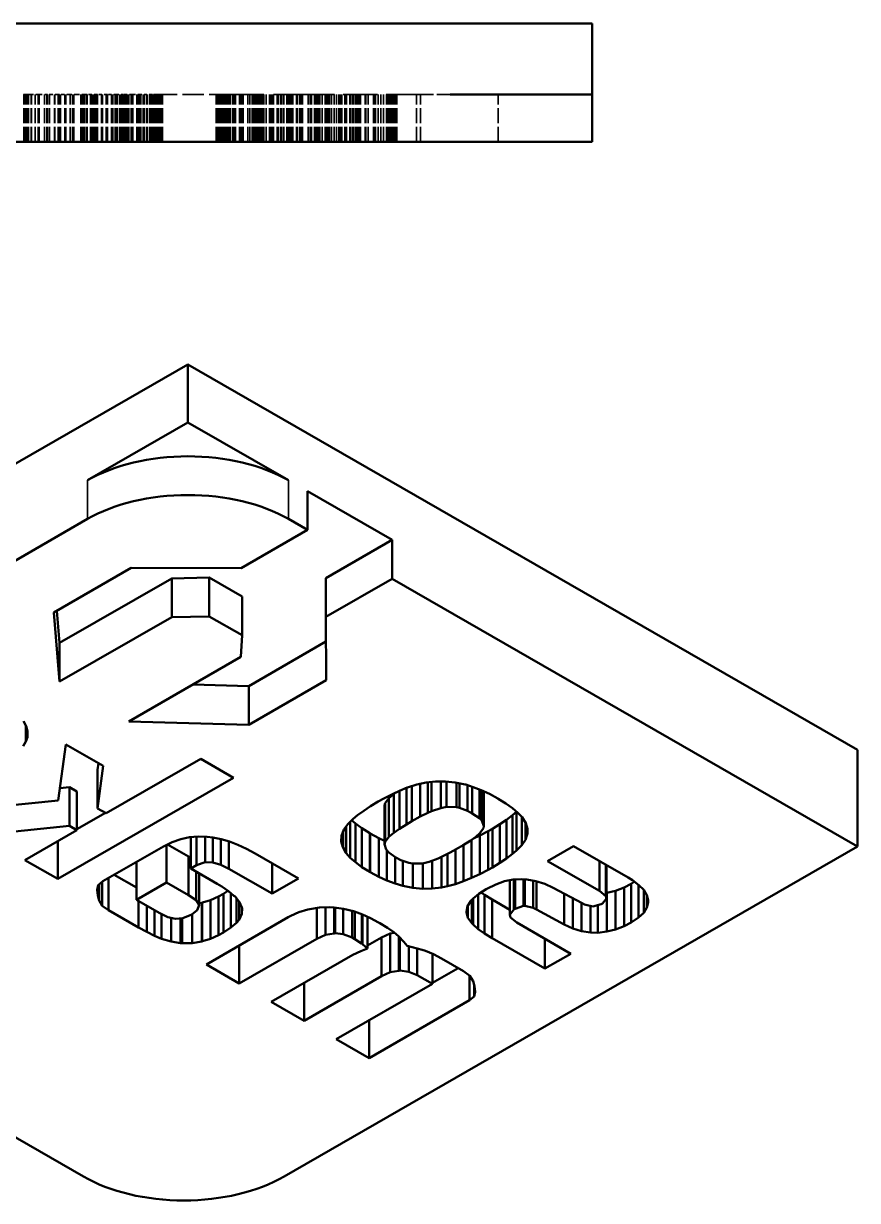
# Model space of a CAD drawing. Header units: millimetres. Extents: x 171 to 615, y 148 to 315.
# Drawn here: x 486.07 to 521.3, y 210.86 to 260.61 of the extents above; entities that cross this region are included whole.
import ezdxf

# ---------------------------------------------------------------- set-up
doc = ezdxf.new("R2010")
doc.units = ezdxf.units.MM
doc.linetypes.add('DASHED', pattern=[0.2067, 0.1654, -0.0413])
for name, color, linetype, lineweight in [('Hidden (ANSI)', 7, 'DASHED', 35), ('Visible (ANSI)', 7, 'Continuous', 50), ('Visible Narrow (ANSI)', 7, 'Continuous', 35)]:
    doc.layers.add(name, color=color, linetype=linetype, lineweight=lineweight)

msp = doc.modelspace()

# ---------------------------------------------------------------- linework, layer by layer
at = {"layer": 'Hidden (ANSI)', "ltscale": 0.85897}
msp.add_line((486.07915, 257.60532), (486.0704, 257.60532), dxfattribs=at)
at = {"layer": 'Hidden (ANSI)', "ltscale": 0.768212}
msp.add_line((486.10105, 257.60532), (486.07915, 257.60532), dxfattribs=at)
at = {"layer": 'Hidden (ANSI)', "ltscale": 3.809293}
for p, q in [((486.07915, 255.60532), (486.07915, 257.60532)), ((486.10105, 255.60532), (486.10105, 257.60532)), ((486.1098, 255.60532), (486.1098, 257.60532)), ((486.14483, 255.60532), (486.14483, 257.60532)), ((486.21488, 255.60532), (486.21488, 257.60532)), ((486.22363, 255.60532), (486.22363, 257.60532)), ((486.28055, 255.60532), (486.28055, 257.60532)), ((486.39438, 255.60532), (486.39438, 257.60532)), ((486.40751, 255.60532), (486.40751, 257.60532)), ((486.56512, 255.60532), (486.56512, 257.60532)), ((486.68333, 255.60532), (486.68333, 257.60532)), ((486.69646, 255.60532), (486.69646, 257.60532)), ((486.72273, 255.60532), (486.72273, 257.60532)), ((486.72711, 255.60532), (486.72711, 257.60532)), ((486.95039, 255.60532), (486.95039, 257.60532)), ((487.05547, 255.60532), (487.05547, 257.60532)), ((487.08173, 255.60532), (487.08173, 257.60532)), ((487.16492, 255.60532), (487.16492, 257.60532)), ((487.37507, 255.60532), (487.37507, 257.60532)), ((487.38382, 255.60532), (487.38382, 257.60532)), ((487.39258, 255.60532), (487.39258, 257.60532)), ((487.53706, 255.60532), (487.53706, 257.60532)), ((487.55457, 255.60532), (487.55457, 257.60532)), ((487.57208, 255.60532), (487.57208, 257.60532)), ((487.58084, 255.60532), (487.58084, 257.60532)), ((487.58959, 255.60532), (487.58959, 257.60532)), ((487.62462, 255.60532), (487.62462, 257.60532)), ((487.81725, 255.60532), (487.81725, 257.60532)), ((487.86103, 255.60532), (487.86103, 257.60532)), ((488.04053, 255.60532), (488.04053, 257.60532)), ((488.13685, 255.60532), (488.13685, 257.60532)), ((488.19377, 255.60532), (488.19377, 257.60532)), ((488.49585, 255.60532), (488.49585, 257.60532)), ((488.53964, 255.60532), (488.53964, 257.60532)), ((488.60531, 255.60532), (488.60531, 257.60532)), ((488.66222, 255.60532), (488.66222, 257.60532)), ((488.74541, 255.60532), (488.74541, 257.60532)), ((488.75854, 255.60532), (488.75854, 257.60532)), ((488.89426, 255.60532), (488.89426, 257.60532)), ((488.91177, 255.60532), (488.91177, 257.60532)), ((488.98182, 255.60532), (488.98182, 257.60532)), ((489.01685, 255.60532), (489.01685, 257.60532)), ((489.02122, 255.60532), (489.02122, 257.60532)), ((489.09127, 255.60532), (489.09127, 257.60532)), ((489.14381, 255.60532), (489.14381, 257.60532)), ((489.14819, 255.60532), (489.14819, 257.60532)), ((489.18759, 255.60532), (489.18759, 257.60532)), ((489.36271, 255.60532), (489.36271, 257.60532)), ((489.36709, 255.60532), (489.36709, 257.60532)), ((489.40212, 255.60532), (489.40212, 257.60532)), ((489.41087, 255.60532), (489.41087, 257.60532)), ((489.56411, 255.60532), (489.56411, 257.60532)), ((489.58162, 255.60532), (489.58162, 257.60532)), ((489.59037, 255.60532), (489.59037, 257.60532)), ((489.60351, 255.60532), (489.60351, 257.60532)), ((489.61664, 255.60532), (489.61664, 257.60532)), ((489.79177, 255.60532), (489.79177, 257.60532)), ((489.82679, 255.60532), (489.82679, 257.60532)), ((489.83555, 255.60532), (489.83555, 257.60532)), ((489.83993, 255.60532), (489.83993, 257.60532)), ((489.945, 255.60532), (489.945, 257.60532)), ((489.96689, 255.60532), (489.96689, 257.60532)), ((489.98002, 255.60532), (489.98002, 257.60532)), ((489.99316, 255.60532), (489.99316, 257.60532)), ((489.99754, 255.60532), (489.99754, 257.60532)), ((490.00629, 255.60532), (490.00629, 257.60532)), ((490.01943, 255.60532), (490.01943, 257.60532)), ((490.12012, 255.60532), (490.12012, 257.60532)), ((490.15953, 255.60532), (490.15953, 257.60532)), ((490.17704, 255.60532), (490.17704, 257.60532)), ((490.18579, 255.60532), (490.18579, 257.60532)), ((490.24271, 255.60532), (490.24271, 257.60532)), ((490.25584, 255.60532), (490.25584, 257.60532)), ((490.2646, 255.60532), (490.2646, 257.60532)), ((490.26898, 255.60532), (490.26898, 257.60532)), ((490.29525, 255.60532), (490.29525, 257.60532)), ((490.304, 255.60532), (490.304, 257.60532)), ((490.36092, 255.60532), (490.36092, 257.60532)), ((490.37405, 255.60532), (490.37405, 257.60532)), ((490.39594, 255.60532), (490.39594, 257.60532)), ((490.45723, 255.60532), (490.45723, 257.60532)), ((490.4835, 255.60532), (490.4835, 257.60532)), ((490.48788, 255.60532), (490.48788, 257.60532)), ((490.50539, 255.60532), (490.50539, 257.60532)), ((490.51853, 255.60532), (490.51853, 257.60532)), ((490.61922, 255.60532), (490.61922, 257.60532)), ((490.68489, 255.60532), (490.68489, 257.60532)), ((490.85126, 255.60532), (490.85126, 257.60532)), ((490.8644, 255.60532), (490.8644, 257.60532)), ((490.92131, 255.60532), (490.92131, 257.60532)), ((490.97385, 255.60532), (490.97385, 257.60532)), ((491.03076, 255.60532), (491.03076, 257.60532)), ((491.12708, 255.60532), (491.12708, 257.60532)), ((491.17086, 255.60532), (491.17086, 257.60532)), ((491.26718, 255.60532), (491.26718, 257.60532)), ((491.28469, 255.60532), (491.28469, 257.60532)), ((491.3022, 255.60532), (491.3022, 257.60532)), ((491.39852, 255.60532), (491.39852, 257.60532)), ((491.45981, 255.60532), (491.45981, 257.60532)), ((491.47295, 255.60532), (491.47295, 257.60532)), ((491.49922, 255.60532), (491.49922, 257.60532)), ((491.51235, 255.60532), (491.51235, 257.60532)), ((491.56927, 255.60532), (491.56927, 257.60532)), ((491.5824, 255.60532), (491.5824, 257.60532)), ((491.58678, 255.60532), (491.58678, 257.60532)), ((491.62618, 255.60532), (491.62618, 257.60532)), ((491.66996, 255.60532), (491.66996, 257.60532)), ((491.67434, 255.60532), (491.67434, 257.60532)), ((491.70937, 255.60532), (491.70937, 257.60532)), ((491.71812, 255.60532), (491.71812, 257.60532)), ((491.7225, 255.60532), (491.7225, 257.60532)), ((491.73563, 255.60532), (491.73563, 257.60532)), ((491.76628, 255.60532), (491.76628, 257.60532)), ((491.77504, 255.60532), (491.77504, 257.60532)), ((491.78379, 255.60532), (491.78379, 257.60532)), ((491.80131, 255.60532), (491.80131, 257.60532)), ((491.80568, 255.60532), (491.80568, 257.60532)), ((491.82757, 255.60532), (491.82757, 257.60532)), ((491.83195, 255.60532), (491.83195, 257.60532)), ((491.84946, 255.60532), (491.84946, 257.60532)), ((491.88011, 255.60532), (491.88011, 257.60532)), ((491.88887, 255.60532), (491.88887, 257.60532)), ((491.92827, 255.60532), (491.92827, 257.60532)), ((491.93703, 255.60532), (491.93703, 257.60532)), ((491.94578, 255.60532), (491.94578, 257.60532)), ((494.20487, 255.60532), (494.20487, 257.60532)), ((494.22238, 255.60532), (494.22238, 257.60532)), ((494.27054, 255.60532), (494.27054, 257.60532)), ((494.27492, 255.60532), (494.27492, 257.60532)), ((494.35373, 255.60532), (494.35373, 257.60532)), ((494.41502, 255.60532), (494.41502, 257.60532)), ((494.42815, 255.60532), (494.42815, 257.60532)), ((494.46756, 255.60532), (494.46756, 257.60532)), ((494.47631, 255.60532), (494.47631, 257.60532)), ((494.48069, 255.60532), (494.48069, 257.60532)), ((494.55074, 255.60532), (494.55074, 257.60532)), ((494.58576, 255.60532), (494.58576, 257.60532)), ((494.66457, 255.60532), (494.66457, 257.60532)), ((494.68208, 255.60532), (494.68208, 257.60532)), ((494.75651, 255.60532), (494.75651, 257.60532)), ((494.81213, 255.60532), (494.81213, 257.60532)), ((494.90974, 255.60532), (494.90974, 257.60532)), ((494.93163, 255.60532), (494.93163, 257.60532)), ((494.9973, 255.60532), (494.9973, 257.60532)), ((495.01919, 255.60532), (495.01919, 257.60532)), ((495.02357, 255.60532), (495.02357, 257.60532)), ((495.1987, 255.60532), (495.1987, 257.60532)), ((495.22934, 255.60532), (495.22934, 257.60532)), ((495.29063, 255.60532), (495.29063, 257.60532)), ((495.34755, 255.60532), (495.34755, 257.60532)), ((495.54019, 255.60532), (495.54019, 257.60532)), ((495.63212, 255.60532), (495.63212, 257.60532)), ((495.72844, 255.60532), (495.72844, 257.60532)), ((495.74158, 255.60532), (495.74158, 257.60532)), ((495.74596, 255.60532), (495.74596, 257.60532)), ((495.77222, 255.60532), (495.77222, 257.60532)), ((495.78536, 255.60532), (495.78536, 257.60532)), ((495.84227, 255.60532), (495.84227, 257.60532)), ((495.91232, 255.60532), (495.91232, 257.60532)), ((495.96486, 255.60532), (495.96486, 257.60532)), ((496.02615, 255.60532), (496.02615, 257.60532)), ((496.04366, 255.60532), (496.04366, 257.60532)), ((496.08745, 255.60532), (496.08745, 257.60532)), ((496.13123, 255.60532), (496.13123, 257.60532)), ((496.15749, 255.60532), (496.15749, 257.60532)), ((496.21441, 255.60532), (496.21441, 257.60532)), ((496.22754, 255.60532), (496.22754, 257.60532)), ((496.32386, 255.60532), (496.32386, 257.60532)), ((496.46396, 255.60532), (496.46396, 257.60532)), ((496.49461, 255.60532), (496.49461, 257.60532)), ((496.51212, 255.60532), (496.51212, 257.60532)), ((496.54277, 255.60532), (496.54277, 257.60532)), ((496.58655, 255.60532), (496.58655, 257.60532)), ((496.63033, 255.60532), (496.63033, 257.60532)), ((496.78356, 255.60532), (496.78356, 257.60532)), ((496.83172, 255.60532), (496.83172, 257.60532)), ((496.92804, 255.60532), (496.92804, 257.60532)), ((496.94993, 255.60532), (496.94993, 257.60532)), ((497.03311, 255.60532), (497.03311, 257.60532)), ((497.07251, 255.60532), (497.07251, 257.60532)), ((497.19072, 255.60532), (497.19072, 257.60532)), ((497.1951, 255.60532), (497.1951, 257.60532)), ((497.22137, 255.60532), (497.22137, 257.60532)), ((497.23888, 255.60532), (497.23888, 257.60532)), ((497.28266, 255.60532), (497.28266, 257.60532)), ((497.32206, 255.60532), (497.32206, 257.60532)), ((497.32644, 255.60532), (497.32644, 257.60532)), ((497.37022, 255.60532), (497.37022, 257.60532)), ((497.44903, 255.60532), (497.44903, 257.60532)), ((497.60664, 255.60532), (497.60664, 257.60532)), ((497.63291, 255.60532), (497.63291, 257.60532)), ((497.64604, 255.60532), (497.64604, 257.60532)), ((497.74236, 255.60532), (497.74236, 257.60532)), ((497.76425, 255.60532), (497.76425, 257.60532)), ((497.84743, 255.60532), (497.84743, 257.60532)), ((497.86057, 255.60532), (497.86057, 257.60532)), ((498.08823, 255.60532), (498.08823, 257.60532)), ((498.09698, 255.60532), (498.09698, 257.60532)), ((498.18455, 255.60532), (498.18455, 257.60532)), ((498.22845, 255.60532), (498.22845, 257.60532)), ((498.35967, 255.60532), (498.35967, 257.60532)), ((498.3728, 255.60532), (498.3728, 257.60532)), ((498.43847, 255.60532), (498.43847, 257.60532)), ((498.50415, 255.60532), (498.50415, 257.60532)), ((498.55668, 255.60532), (498.55668, 257.60532)), ((498.56106, 255.60532), (498.56106, 257.60532)), ((498.58295, 255.60532), (498.58295, 257.60532)), ((498.6924, 255.60532), (498.6924, 257.60532)), ((498.81061, 255.60532), (498.81061, 257.60532)), ((498.81937, 255.60532), (498.81937, 257.60532)), ((498.85877, 255.60532), (498.85877, 257.60532)), ((498.88066, 255.60532), (498.88066, 257.60532)), ((498.91568, 255.60532), (498.91568, 257.60532)), ((498.92882, 255.60532), (498.92882, 257.60532)), ((498.98136, 255.60532), (498.98136, 257.60532)), ((498.99449, 255.60532), (498.99449, 257.60532)), ((499.08205, 255.60532), (499.08205, 257.60532)), ((499.1915, 255.60532), (499.1915, 257.60532)), ((499.29658, 255.60532), (499.29658, 257.60532)), ((499.38414, 255.60532), (499.38414, 257.60532)), ((499.40603, 255.60532), (499.40603, 257.60532)), ((499.44105, 255.60532), (499.44105, 257.60532)), ((499.5111, 255.60532), (499.5111, 257.60532)), ((499.51986, 255.60532), (499.51986, 257.60532)), ((499.63807, 255.60532), (499.63807, 257.60532)), ((499.69061, 255.60532), (499.69061, 257.60532)), ((499.7125, 255.60532), (499.7125, 257.60532)), ((499.85259, 255.60532), (499.85259, 257.60532)), ((499.87011, 255.60532), (499.87011, 257.60532)), ((499.90075, 255.60532), (499.90075, 257.60532)), ((499.98831, 255.60532), (499.98831, 257.60532)), ((500.00145, 255.60532), (500.00145, 257.60532)), ((500.08025, 255.60532), (500.08025, 257.60532)), ((500.12403, 255.60532), (500.12403, 257.60532)), ((500.14155, 255.60532), (500.14155, 257.60532)), ((500.15906, 255.60532), (500.15906, 257.60532)), ((500.21597, 255.60532), (500.21597, 257.60532)), ((500.26413, 255.60532), (500.26413, 257.60532)), ((500.26851, 255.60532), (500.26851, 257.60532)), ((500.2904, 255.60532), (500.2904, 257.60532)), ((500.29916, 255.60532), (500.29916, 257.60532)), ((500.50931, 255.60532), (500.50931, 257.60532)), ((500.52682, 255.60532), (500.52682, 257.60532)), ((500.62751, 255.60532), (500.62751, 257.60532)), ((500.8508, 255.60532), (500.8508, 257.60532)), ((500.86831, 255.60532), (500.86831, 257.60532)), ((500.93836, 255.60532), (500.93836, 257.60532)), ((501.04781, 255.60532), (501.04781, 257.60532)), ((501.15726, 255.60532), (501.15726, 257.60532)), ((501.16164, 255.60532), (501.16164, 257.60532)), ((501.27547, 255.60532), (501.27547, 257.60532)), ((501.39806, 255.60532), (501.39806, 257.60532)), ((501.44622, 255.60532), (501.44622, 257.60532)), ((501.51543, 255.60532), (501.51543, 257.60532)), ((501.56005, 255.60532), (501.56005, 257.60532)), ((501.58631, 255.60532), (501.58631, 257.60532)), ((501.59507, 255.60532), (501.59507, 257.60532)), ((501.62134, 255.60532), (501.62134, 257.60532)), ((501.63009, 255.60532), (501.63009, 257.60532)), ((501.69577, 255.60532), (501.69577, 257.60532)), ((501.70014, 255.60532), (501.70014, 257.60532)), ((501.77457, 255.60532), (501.77457, 257.60532)), ((501.82273, 255.60532), (501.82273, 257.60532)), ((501.83586, 255.60532), (501.83586, 257.60532)), ((502.66835, 255.60532), (502.66835, 257.60532)), ((502.84511, 255.60532), (502.84511, 257.60532)), ((506.11981, 255.60532), (506.11981, 257.60532))]:
    msp.add_line(p, q, dxfattribs=at)
at = {"layer": 'Hidden (ANSI)', "ltscale": 0.630853}
for p, q in [((486.14483, 257.60532), (486.10105, 257.60532)), ((491.26718, 257.60532), (491.03076, 257.60532))]:
    msp.add_line(p, q, dxfattribs=at)
at = {"layer": 'Hidden (ANSI)', "ltscale": 0.770065}
msp.add_line((486.28055, 257.60532), (486.14483, 257.60532), dxfattribs=at)
at = {"layer": 'Hidden (ANSI)', "ltscale": 0.404745}
msp.add_line((486.39438, 257.60532), (486.28055, 257.60532), dxfattribs=at)
at = {"layer": 'Hidden (ANSI)', "ltscale": 0.800827}
msp.add_line((486.72273, 257.60532), (486.39438, 257.60532), dxfattribs=at)
at = {"layer": 'Hidden (ANSI)', "ltscale": 0.008239}
msp.add_line((486.72711, 257.60532), (486.72273, 257.60532), dxfattribs=at)
at = {"layer": 'Hidden (ANSI)', "ltscale": 0.717337}
msp.add_line((487.08173, 257.60532), (486.72711, 257.60532), dxfattribs=at)
at = {"layer": 'Hidden (ANSI)', "ltscale": 0.906045}
msp.add_line((487.55457, 257.60532), (487.08173, 257.60532), dxfattribs=at)
at = {"layer": 'Hidden (ANSI)', "ltscale": 0.06713}
msp.add_line((487.58959, 257.60532), (487.55457, 257.60532), dxfattribs=at)
at = {"layer": 'Hidden (ANSI)', "ltscale": 0.85982}
msp.add_line((488.04053, 257.60532), (487.58959, 257.60532), dxfattribs=at)
at = {"layer": 'Hidden (ANSI)', "ltscale": 1.367482}
msp.add_line((488.75854, 257.60532), (488.04053, 257.60532), dxfattribs=at)
at = {"layer": 'Hidden (ANSI)', "ltscale": 0.817496}
msp.add_line((489.18759, 257.60532), (488.75854, 257.60532), dxfattribs=at)
at = {"layer": 'Hidden (ANSI)', "ltscale": 0.820553}
msp.add_line((489.61664, 257.60532), (489.18759, 257.60532), dxfattribs=at)
at = {"layer": 'Hidden (ANSI)', "ltscale": 0.778596}
msp.add_line((490.01943, 257.60532), (489.61664, 257.60532), dxfattribs=at)
at = {"layer": 'Hidden (ANSI)', "ltscale": 0.546274}
msp.add_line((490.29525, 257.60532), (490.01943, 257.60532), dxfattribs=at)
at = {"layer": 'Hidden (ANSI)', "ltscale": 0.813575}
msp.add_line((490.68489, 257.60532), (490.29525, 257.60532), dxfattribs=at)
at = {"layer": 'Hidden (ANSI)', "ltscale": 0.793193}
msp.add_line((491.03076, 257.60532), (490.68489, 257.60532), dxfattribs=at)
at = {"layer": 'Hidden (ANSI)', "ltscale": 0.800609}
msp.add_line((491.51235, 257.60532), (491.26718, 257.60532), dxfattribs=at)
at = {"layer": 'Hidden (ANSI)', "ltscale": 0.861435}
msp.add_line((491.70937, 257.60532), (491.51235, 257.60532), dxfattribs=at)
at = {"layer": 'Hidden (ANSI)', "ltscale": 0.569516}
msp.add_line((491.80131, 257.60532), (491.70937, 257.60532), dxfattribs=at)
at = {"layer": 'Hidden (ANSI)', "ltscale": 0.75709}
msp.add_line((491.88011, 257.60532), (491.80131, 257.60532), dxfattribs=at)
at = {"layer": 'Hidden (ANSI)', "ltscale": 0.847111}
msp.add_line((491.92827, 257.60532), (491.88011, 257.60532), dxfattribs=at)
at = {"layer": 'Hidden (ANSI)', "ltscale": 0.934454}
msp.add_line((491.94578, 257.60532), (491.92827, 257.60532), dxfattribs=at)
at = {"layer": 'Hidden (ANSI)', "ltscale": 5.459428}
msp.add_line((494.81213, 257.60532), (491.94578, 257.60532), dxfattribs=at)
at = {"layer": 'Hidden (ANSI)', "ltscale": 9.677503}
msp.add_line((498.22845, 257.60532), (494.81213, 257.60532), dxfattribs=at)
at = {"layer": 'Hidden (ANSI)', "ltscale": 8.793238}
msp.add_line((502.84511, 257.60532), (498.22845, 257.60532), dxfattribs=at)
at = {"layer": 'Hidden (ANSI)', "ltscale": 3.355979}
msp.add_line((504.08686, 257.60532), (502.84511, 257.60532), dxfattribs=at)
at = {"layer": 'Visible (ANSI)'}
for p, q in [((469.83791, 260.60532), (510.08686, 260.60532)), ((510.08686, 257.60532), (510.08686, 260.60532)), ((510.08686, 257.60532), (504.08686, 257.60532)), ((510.08686, 255.60532), (510.08686, 257.60532)), ((475.83791, 255.60532), (504.08686, 255.60532)), ((510.08686, 255.60532), (504.08686, 255.60532)), ((464.555, 229.80844), (493.0153, 246.19764)), ((493.0153, 246.19764), (521.29956, 229.90981)), ((493.0153, 243.745), (493.0153, 246.19764)), ((493.0153, 243.745), (488.77266, 241.30182)), ((497.25794, 241.30182), (493.0153, 243.745)), ((501.64044, 238.77811), (498.06606, 240.83646)), ((498.06606, 239.20136), (498.06606, 240.83646)), ((468.79764, 228.16388), (488.77266, 239.66673)), ((497.25794, 239.66673), (498.06606, 239.20136)), ((498.06606, 239.20136), (495.26093, 237.586)), ((498.83532, 237.16274), (501.64044, 238.77811)), ((501.64044, 237.14301), (501.64044, 238.77811)), ((490.61425, 237.59496), (487.34978, 235.71507)), ((495.26093, 237.586), (490.61425, 237.59496)), ((487.59345, 234.42763), (492.33339, 237.15718)), ((492.33339, 237.15718), (493.91338, 237.18626)), ((492.33339, 235.52209), (492.33339, 237.15718)), ((493.91338, 237.18626), (495.30178, 236.38674)), ((493.91338, 235.55117), (493.91338, 237.18626)), ((498.83532, 235.52765), (498.83532, 237.16274)), ((498.83532, 235.52765), (501.64044, 237.14301)), ((501.64044, 237.14301), (521.29956, 225.82208)), ((495.30178, 234.75164), (495.30178, 236.38674)), ((487.47986, 235.78998), (487.59345, 234.42763)), ((487.34978, 235.71507), (487.59345, 232.79253)), ((487.59345, 232.79253), (492.33339, 235.52209)), ((492.33339, 235.52209), (493.91338, 235.55117)), ((493.91338, 235.55117), (495.30178, 234.75164)), ((498.85087, 232.8518), (498.83532, 235.52765)), ((487.59345, 232.79253), (487.59345, 234.42763)), ((495.30178, 234.75164), (495.25128, 233.84179)), ((495.5864, 232.60701), (498.8414, 234.48144)), ((495.25128, 233.84179), (490.51133, 231.11224)), ((495.5864, 230.97192), (498.85087, 232.8518)), ((493.22064, 232.67242), (495.5864, 232.60701)), ((495.5864, 230.97192), (495.5864, 232.60701)), ((486.06303, 231.11845), (486.18376, 230.90631)), ((486.16209, 230.25561), (486.16209, 230.94438)), ((486.18376, 230.90631), (486.24258, 230.69773)), ((490.51133, 231.11224), (495.5864, 230.97192)), ((486.23329, 230.44993), (486.16209, 230.25561)), ((486.23329, 230.44993), (486.23329, 230.73066)), ((486.23949, 230.49271), (486.23329, 230.44993)), ((486.23949, 230.49271), (486.23949, 230.7087)), ((486.24258, 230.69773), (486.23949, 230.49271)), ((486.16209, 230.25561), (486.04755, 230.05772)), ((487.53971, 227.76869), (487.85548, 230.13617)), ((487.85548, 230.13617), (489.43123, 229.22875)), ((521.29956, 225.82208), (521.29956, 229.90981)), ((489.19595, 229.07042), (489.23179, 229.3436)), ((489.55815, 227.22674), (493.55479, 229.52825)), ((493.55479, 229.52825), (494.94479, 228.7278)), ((489.43123, 229.22875), (489.19595, 227.43532)), ((489.19595, 227.43532), (489.19595, 229.07042)), ((494.94479, 228.7278), (487.52114, 224.4528)), ((487.6096, 228.29268), (488.01027, 228.33415)), ((488.01027, 228.33415), (488.32604, 228.15231)), ((488.01027, 226.69905), (488.01027, 228.33415)), ((502.27557, 228.31064), (502.29415, 228.31778)), ((502.29415, 228.31778), (502.68731, 228.44078)), ((502.4799, 226.89515), (502.4799, 228.37589)), ((502.68731, 228.44078), (503.08357, 228.52636)), ((502.83281, 227.08769), (502.83281, 228.4722)), ((503.08357, 228.52636), (503.47983, 228.57627)), ((503.14549, 227.24279), (503.14549, 228.53415)), ((503.30337, 227.31231), (503.30337, 228.55404)), ((503.47983, 228.57627), (503.49221, 228.57627)), ((503.49221, 228.57627), (503.89776, 228.57449)), ((503.69653, 227.44958), (503.69653, 228.57537)), ((503.89776, 228.57449), (504.3095, 228.52992)), ((503.9411, 227.49772), (503.9411, 228.5698)), ((504.3095, 228.52992), (504.73362, 228.439)), ((504.35903, 227.49237), (504.35903, 228.5193)), ((504.48905, 227.46385), (504.48905, 228.49143)), ((504.73362, 228.439), (504.7491, 228.43722)), ((504.7491, 228.43722), (505.07106, 228.33739)), ((504.8203, 227.33371), (504.8203, 228.41514)), ((505.02462, 227.22318), (505.02462, 228.35178)), ((505.07106, 228.33739), (505.40849, 228.20368)), ((488.32604, 226.51721), (488.32604, 228.15231)), ((501.04965, 227.71878), (501.29731, 227.85426)), ((501.29731, 227.85426), (501.62546, 228.02541)), ((501.35304, 227.65671), (501.50473, 227.86172)), ((501.50473, 227.86172), (501.70905, 228.03999)), ((501.50473, 226.22663), (501.50473, 227.86172)), ((501.62546, 228.02541), (501.95052, 228.17694)), ((501.70905, 228.03999), (501.81534, 228.11392)), ((501.70905, 226.4049), (501.70905, 228.03999)), ((501.94742, 226.57069), (501.94742, 228.1755)), ((501.95052, 228.17694), (502.27557, 228.31064)), ((502.24771, 226.75788), (502.24771, 228.29918)), ((505.328, 227.02351), (505.328, 228.23557)), ((505.40849, 228.20368), (505.75522, 228.04323)), ((505.43636, 226.91833), (505.43636, 228.19079)), ((505.51994, 226.68479), (505.51994, 228.15211)), ((505.75522, 228.04323), (506.11123, 227.84892)), ((506.11123, 227.84892), (506.11743, 227.84535)), ((506.11743, 227.84535), (506.45177, 227.64212)), ((482.61744, 227.27666), (487.53971, 227.76869)), ((489.19595, 227.43532), (489.55815, 227.22674)), ((500.18283, 227.1483), (500.43978, 227.33549)), ((500.43978, 227.33549), (500.73079, 227.52446)), ((500.73079, 227.52446), (501.04965, 227.71878)), ((501.32517, 227.55866), (501.35304, 227.65671)), ((501.32517, 225.92356), (501.32517, 227.55866)), ((501.35304, 226.02161), (501.35304, 227.65671)), ((503.69653, 227.44958), (503.30337, 227.31231)), ((503.9411, 227.49772), (503.69653, 227.44958)), ((504.35903, 227.49237), (503.9411, 227.49772)), ((504.48905, 227.46385), (504.35903, 227.49237)), ((504.8203, 227.33371), (504.48905, 227.46385)), ((505.02462, 227.22318), (504.8203, 227.33371)), ((506.45177, 227.64212), (506.73039, 227.44245)), ((506.73039, 227.44245), (506.95638, 227.24813)), ((488.32604, 226.55141), (489.52846, 227.24384)), ((499.768, 226.77036), (499.99399, 226.99677)), ((499.86707, 225.3513), (499.86707, 226.86961)), ((499.92967, 226.93232), (500.08996, 226.79386)), ((499.99399, 226.99677), (500.18283, 227.1483)), ((502.4799, 226.89515), (502.24771, 226.75788)), ((502.83281, 227.08769), (502.4799, 226.89515)), ((503.14549, 227.24279), (502.83281, 227.08769)), ((503.30337, 227.31231), (503.14549, 227.24279)), ((505.328, 227.02351), (505.02462, 227.22318)), ((505.43636, 226.91833), (505.328, 227.02351)), ((505.51994, 226.68479), (505.43636, 226.91833)), ((506.19792, 226.76712), (506.47963, 226.95787)), ((506.47963, 226.95787), (506.73348, 227.14684)), ((506.47963, 225.32278), (506.47963, 226.95787)), ((506.73348, 227.14684), (506.89446, 227.2859)), ((506.73348, 225.51175), (506.73348, 227.14684)), ((506.89446, 227.2859), (506.90285, 227.29416)), ((506.89446, 225.6508), (506.89446, 227.2859)), ((506.95638, 227.24813), (507.12974, 227.05916)), ((507.12045, 225.87365), (507.12045, 227.06929)), ((507.12974, 227.05916), (507.13284, 227.05738)), ((507.13284, 227.05738), (507.29072, 226.81315)), ((507.27215, 226.10005), (507.27215, 226.84188)), ((488.01027, 226.69905), (484.28915, 226.31398)), ((486.13113, 225.25325), (488.32604, 226.51721)), ((488.32604, 226.51721), (488.01027, 226.69905)), ((499.51415, 226.31755), (499.60702, 226.54217)), ((499.55439, 225.79877), (499.55439, 226.41488)), ((499.60702, 226.54217), (499.768, 226.77036)), ((499.68751, 225.5581), (499.68751, 226.65627)), ((499.69989, 225.54027), (499.69989, 226.67382)), ((500.08996, 226.79386), (500.36548, 226.59241)), ((500.08996, 225.15877), (500.08996, 226.79386)), ((500.36548, 226.59241), (500.69673, 226.3874)), ((500.36548, 224.95732), (500.36548, 226.59241)), ((500.69673, 226.3874), (500.71531, 226.3767)), ((500.69673, 224.7523), (500.69673, 226.3874)), ((500.71531, 226.3767), (501.07751, 226.18238)), ((500.71531, 224.74161), (500.71531, 226.3767)), ((501.70905, 226.4049), (501.50473, 226.22663)), ((501.94742, 226.57069), (501.70905, 226.4049)), ((502.24771, 226.75788), (501.94742, 226.57069)), ((505.17322, 226.23554), (505.35277, 226.39242)), ((505.34348, 226.28935), (505.6995, 226.47297)), ((505.35277, 226.39242), (505.49518, 226.60278)), ((505.49518, 226.60278), (505.51994, 226.68479)), ((505.6995, 226.47297), (505.87596, 226.57459)), ((505.6995, 224.83788), (505.6995, 226.47297)), ((505.87596, 226.57459), (506.19792, 226.76712)), ((505.87596, 224.93949), (505.87596, 226.57459)), ((506.19792, 225.13203), (506.19792, 226.76712)), ((507.35264, 226.33181), (507.27215, 226.10005)), ((507.29072, 226.81315), (507.36192, 226.57604)), ((507.35264, 226.33181), (507.35264, 226.60697)), ((507.35573, 226.34429), (507.35264, 226.33181)), ((507.35573, 226.34429), (507.35573, 226.59666)), ((507.36192, 226.57604), (507.35573, 226.34429)), ((487.52114, 224.4528), (487.52114, 226.0537)), ((489.42194, 224.35297), (491.98214, 225.82729)), ((491.98214, 225.82729), (492.34744, 226.00557)), ((492.11216, 224.30127), (492.11216, 225.89075)), ((492.15504, 225.91167), (493.04089, 225.40155)), ((492.34744, 226.00557), (492.71274, 226.13392)), ((492.71274, 226.13392), (493.08423, 226.21593)), ((493.08423, 226.21593), (493.45263, 226.2498)), ((493.13067, 224.88779), (493.13067, 226.2202)), ((493.37524, 225.02863), (493.37524, 226.24269)), ((493.45263, 226.2498), (493.82722, 226.23732)), ((493.74054, 225.16412), (493.74054, 226.24021)), ((493.82722, 226.23732), (494.06869, 226.20523)), ((494.0625, 225.15342), (494.0625, 226.20606)), ((494.06869, 226.20523), (494.41541, 226.13392)), ((494.40922, 225.04646), (494.40922, 226.1352)), ((494.41541, 226.13392), (494.76833, 226.03053)), ((494.74666, 224.88423), (494.74666, 226.03687)), ((494.76833, 226.03053), (495.12744, 225.89504)), ((495.12744, 225.89504), (495.48965, 225.72568)), ((499.49248, 226.03766), (499.50176, 226.27476)), ((499.55439, 225.79877), (499.49248, 226.03766)), ((499.50176, 226.27476), (499.51415, 226.31755)), ((501.07751, 226.18238), (501.32517, 226.06778)), ((501.07751, 224.54729), (501.07751, 226.18238)), ((501.35304, 226.02161), (501.32517, 225.92356)), ((501.32517, 225.92356), (501.38399, 225.69002)), ((501.50473, 226.22663), (501.35304, 226.02161)), ((504.44881, 225.76133), (504.64074, 225.87543)), ((504.64074, 225.87543), (504.94103, 226.06618)), ((504.65313, 224.35297), (504.65313, 225.88329)), ((504.94103, 226.06618), (505.17322, 226.23554)), ((504.99676, 224.49381), (504.99676, 226.10683)), ((505.07954, 226.16721), (505.34348, 226.28935)), ((505.34348, 224.65425), (505.34348, 226.28935)), ((507.12045, 225.87365), (506.89446, 225.6508)), ((507.27215, 226.10005), (507.12045, 225.87365)), ((508.21017, 225.21047), (509.30607, 225.84156)), ((509.30607, 225.84156), (511.60623, 224.51698)), ((493.04089, 225.40155), (493.13067, 225.33971)), ((493.04089, 223.76645), (493.04089, 225.40155)), ((495.48965, 225.72568), (495.86114, 225.52601)), ((495.86114, 225.52601), (497.68145, 224.47776)), ((521.29956, 225.82208), (497.08191, 211.87605)), ((499.68751, 225.5581), (499.55439, 225.79877)), ((499.69989, 225.54027), (499.68751, 225.5581)), ((499.86707, 225.3513), (499.69989, 225.54027)), ((500.08996, 225.15877), (499.86707, 225.3513)), ((501.38399, 225.69002), (501.50473, 225.56345)), ((501.42424, 224.38684), (501.42424, 225.64783)), ((501.50473, 225.56345), (501.79263, 225.362)), ((501.76477, 224.25849), (501.76477, 225.3815)), ((501.79263, 225.362), (502.01553, 225.2479)), ((503.58818, 225.32278), (503.78012, 225.40835)), ((503.73368, 224.09091), (503.73368, 225.38765)), ((503.78012, 225.40835), (504.09279, 225.56701)), ((503.98754, 224.14439), (503.98754, 225.5136)), ((504.09279, 225.56701), (504.44881, 225.76133)), ((504.31569, 224.23709), (504.31569, 225.68867)), ((506.73348, 225.51175), (506.47963, 225.32278)), ((506.89446, 225.6508), (506.73348, 225.51175)), ((487.52114, 224.4528), (486.13113, 225.25325)), ((490.8398, 223.56857), (490.8398, 225.16946)), ((493.37524, 225.02863), (493.13067, 224.88779)), ((493.13067, 224.88779), (494.25443, 224.24066)), ((493.74054, 225.16412), (493.37524, 225.02863)), ((494.0625, 225.15342), (493.74054, 225.16412)), ((494.40922, 225.04646), (494.0625, 225.15342)), ((494.74666, 224.88423), (494.40922, 225.04646)), ((496.56698, 223.83598), (494.74666, 224.88423)), ((496.56698, 223.83598), (496.56698, 225.11955)), ((500.36548, 224.95732), (500.08996, 225.15877)), ((500.69673, 224.7523), (500.36548, 224.95732)), ((502.01553, 225.2479), (502.35297, 225.13203)), ((502.09292, 224.16222), (502.09292, 225.22133)), ((502.09602, 224.16044), (502.09602, 225.22026)), ((502.35297, 225.13203), (502.49847, 225.10529)), ((502.49847, 225.10529), (502.9195, 225.10885)), ((502.51704, 224.07843), (502.51704, 225.10544)), ((502.9195, 225.10885), (503.20121, 225.17481)), ((502.93188, 224.03921), (502.93188, 225.11175)), ((503.20121, 225.17481), (503.58818, 225.32278)), ((503.33433, 224.04278), (503.33433, 225.22571)), ((505.6995, 224.83788), (505.34348, 224.65425)), ((505.87596, 224.93949), (505.6995, 224.83788)), ((506.19792, 225.13203), (505.87596, 224.93949)), ((506.47963, 225.32278), (506.19792, 225.13203)), ((510.40197, 223.94829), (508.21017, 225.21047)), ((510.40197, 223.94829), (510.40197, 225.21047)), ((510.66821, 223.7308), (510.66821, 225.05715)), ((510.69607, 223.63275), (510.69607, 225.04111)), ((489.22381, 224.19609), (489.42194, 224.35297)), ((489.65412, 223.13536), (489.65412, 224.48668)), ((489.90052, 224.62857), (490.8398, 224.08767)), ((493.35666, 223.54896), (493.35666, 224.75765)), ((493.48668, 223.35642), (493.48668, 224.68278)), ((493.49288, 223.3386), (493.49288, 224.67921)), ((497.68145, 224.47776), (496.56698, 223.83598)), ((500.71531, 224.74161), (500.69673, 224.7523)), ((501.07751, 224.54729), (500.71531, 224.74161)), ((501.42424, 224.38684), (501.07751, 224.54729)), ((501.76477, 224.25849), (501.42424, 224.38684)), ((504.65313, 224.35297), (504.31569, 224.23709)), ((504.99676, 224.49381), (504.65313, 224.35297)), ((505.34348, 224.65425), (504.99676, 224.49381)), ((506.02146, 224.22461), (506.38985, 224.35475)), ((506.38985, 224.35475), (506.74896, 224.42963)), ((506.60965, 222.93748), (506.60965, 224.40058)), ((506.74896, 224.42963), (507.09878, 224.44924)), ((506.77682, 223.15497), (506.77682, 224.43119)), ((506.83564, 223.19241), (506.83564, 224.43449)), ((507.09878, 224.44924), (507.33406, 224.43141)), ((507.19785, 223.31185), (507.19785, 224.44173)), ((507.24738, 223.31542), (507.24738, 224.43798)), ((507.33406, 224.43141), (507.71794, 224.36367)), ((507.5972, 223.2352), (507.5972, 224.38497)), ((507.71794, 224.36367), (508.08634, 224.24779)), ((507.7458, 223.16389), (507.7458, 224.3549)), ((511.60623, 224.51698), (511.79197, 224.40289)), ((511.73934, 224.24633), (511.87695, 224.33838)), ((511.79197, 224.40289), (512.0644, 224.19609)), ((489.17428, 223.99642), (489.22381, 224.19609)), ((489.21143, 223.75754), (489.17428, 223.99642)), ((489.21143, 223.75754), (489.21143, 224.14617)), ((489.26096, 223.54004), (489.26096, 224.22551)), ((489.38788, 223.32077), (489.38788, 224.32601)), ((492.11216, 224.30127), (490.8398, 223.56857)), ((493.04089, 223.76645), (492.11216, 224.30127)), ((494.25443, 224.24066), (494.44637, 224.12656)), ((494.44637, 224.12656), (494.72809, 223.93581)), ((494.52067, 223.82917), (494.70766, 223.94965)), ((494.72809, 223.93581), (494.96027, 223.74506)), ((494.83334, 222.39553), (494.83334, 223.84934)), ((502.09292, 224.16222), (501.76477, 224.25849)), ((502.09602, 224.16044), (502.09292, 224.16222)), ((502.51704, 224.07843), (502.09602, 224.16044)), ((502.93188, 224.03921), (502.51704, 224.07843)), ((503.33433, 224.04278), (502.93188, 224.03921)), ((503.73368, 224.09091), (503.33433, 224.04278)), ((503.98754, 224.14439), (503.73368, 224.09091)), ((504.31569, 224.23709), (503.98754, 224.14439)), ((505.30633, 223.8235), (505.61281, 224.02138)), ((505.39831, 223.88289), (505.54161, 223.77926)), ((505.61281, 224.02138), (505.64687, 224.04099)), ((505.64687, 224.04099), (506.02146, 224.22461)), ((508.08634, 224.24779), (508.44235, 224.082)), ((508.44235, 224.082), (509.66518, 223.42417)), ((510.66821, 223.7308), (510.40197, 223.94829)), ((510.69607, 223.86153), (510.70845, 223.86305)), ((510.70845, 223.86305), (511.07685, 223.95396)), ((510.70845, 222.22795), (510.70845, 223.86305)), ((511.07685, 223.95396), (511.43905, 224.09124)), ((511.07685, 222.31887), (511.07685, 223.95396)), ((511.43905, 224.09124), (511.73934, 224.24633)), ((511.43905, 222.45614), (511.43905, 224.09124)), ((511.73934, 222.61124), (511.73934, 224.24633)), ((512.04582, 222.81625), (512.04582, 224.21019)), ((512.0644, 224.19609), (512.26872, 223.98573)), ((512.26872, 223.02305), (512.26872, 223.98573)), ((512.26872, 223.98573), (512.39874, 223.7718)), ((489.26096, 223.54004), (489.21143, 223.75754)), ((489.38788, 223.32077), (489.26096, 223.54004)), ((490.8398, 223.56857), (491.79639, 223.0177)), ((490.92648, 222.40266), (490.92648, 223.51865)), ((493.35666, 223.54896), (493.04089, 223.76645)), ((493.48668, 223.35642), (493.35666, 223.54896)), ((493.40619, 223.12823), (493.49288, 223.3386)), ((493.49288, 223.3386), (493.48668, 223.35642)), ((493.49288, 223.42309), (493.60123, 223.44232)), ((493.60123, 223.44232), (493.62909, 223.45123)), ((493.60123, 221.80723), (493.60123, 223.44232)), ((493.62909, 223.45123), (493.96653, 223.55998)), ((493.96653, 223.55998), (494.31016, 223.71508)), ((493.96653, 221.92489), (493.96653, 223.55998)), ((494.31016, 223.71508), (494.52067, 223.82917)), ((494.31016, 222.07998), (494.31016, 223.71508)), ((494.52067, 222.19408), (494.52067, 223.82917)), ((494.96027, 223.74506), (495.00671, 223.70406)), ((495.00671, 223.70406), (495.19245, 223.47587)), ((495.06243, 222.59519), (495.06243, 223.6356)), ((495.17697, 222.7289), (495.17697, 223.49488)), ((495.19245, 223.47587), (495.29461, 223.24946)), ((504.82649, 223.30472), (504.97509, 223.54004)), ((504.97509, 223.54004), (505.06177, 223.62918)), ((505.00604, 222.58093), (505.00604, 223.57188)), ((505.06177, 223.62918), (505.30633, 223.8235)), ((505.06177, 222.52032), (505.06177, 223.62918)), ((505.27538, 222.3367), (505.27538, 223.7989)), ((505.54161, 223.77926), (505.86667, 223.58137)), ((505.54161, 222.14416), (505.54161, 223.77926)), ((505.86667, 223.58137), (506.60965, 223.15352)), ((505.86667, 221.94628), (505.86667, 223.58137)), ((508.91291, 222.52745), (508.91291, 223.82886)), ((509.27511, 222.35453), (509.27511, 223.63401)), ((509.64351, 222.24221), (509.64351, 223.43582)), ((509.66518, 223.42417), (509.77353, 223.37247)), ((509.77353, 223.37247), (510.12645, 223.29403)), ((510.12645, 223.29403), (510.47937, 223.38316)), ((510.33077, 222.1816), (510.33077, 223.34563)), ((510.47937, 223.38316), (510.53199, 223.41704)), ((510.53199, 223.41704), (510.69607, 223.63275)), ((510.69607, 223.63275), (510.66821, 223.7308)), ((512.39874, 223.7718), (512.45756, 223.55252)), ((512.40493, 223.24054), (512.40493, 223.74872)), ((512.46066, 223.4616), (512.40493, 223.24054)), ((512.45756, 223.55252), (512.46066, 223.4616)), ((488.59662, 211.87605), (468.79764, 223.27753)), ((489.65412, 223.13536), (489.38788, 223.32077)), ((490.92648, 222.40266), (489.65412, 223.13536)), ((491.27321, 222.21369), (491.27321, 223.31899)), ((491.59826, 222.05503), (491.59826, 223.1318)), ((491.79639, 223.0177), (492.17098, 222.84121)), ((491.90475, 221.92845), (491.90475, 222.96665)), ((492.17098, 222.84121), (492.49294, 222.76277)), ((492.79942, 222.79308), (493.1802, 222.95531)), ((493.1802, 222.95531), (493.40619, 223.12823)), ((493.18949, 221.73413), (493.18949, 222.96241)), ((495.28842, 222.97135), (495.17697, 222.7289)), ((495.28842, 222.97135), (495.28842, 223.26318)), ((495.30081, 223.21024), (495.28842, 222.97135)), ((495.29461, 223.24946), (495.30081, 223.21024)), ((497.25114, 222.8323), (497.36259, 222.89291)), ((497.36259, 222.89291), (497.70622, 223.04444)), ((497.70622, 223.04444), (498.07462, 223.16032)), ((498.07462, 223.16032), (498.16439, 223.17993)), ((498.16439, 223.17993), (498.57613, 223.24233)), ((498.45539, 221.92489), (498.45539, 223.22403)), ((498.57613, 223.24233), (499.00644, 223.25481)), ((498.8207, 222.08533), (498.8207, 223.24942)), ((499.00644, 223.25481), (499.186, 223.24411)), ((499.186, 223.24411), (499.58845, 223.18706)), ((499.186, 222.15308), (499.186, 223.24411)), ((499.22934, 222.15664), (499.22934, 223.23797)), ((499.57916, 222.11564), (499.57916, 223.18838)), ((499.58845, 223.18706), (500.00328, 223.08723)), ((499.94756, 221.9748), (499.94756, 223.10064)), ((500.00328, 223.08723), (500.04972, 223.07119)), ((500.04972, 223.07119), (500.38716, 222.95174)), ((500.0621, 221.91241), (500.0621, 223.0668)), ((500.38716, 222.95174), (500.73079, 222.80021)), ((500.39644, 221.69848), (500.39644, 222.94765)), ((500.60076, 221.51307), (500.60076, 222.85755)), ((504.78005, 223.06762), (504.82649, 223.30472)), ((504.78005, 223.04623), (504.78005, 223.06762)), ((504.84506, 222.81269), (504.78005, 223.04623)), ((504.84506, 222.81269), (504.84506, 223.33414)), ((506.77682, 223.15497), (506.60965, 222.93748)), ((506.60965, 222.93748), (506.64061, 222.82695)), ((506.83564, 223.19241), (506.77682, 223.15497)), ((507.19785, 223.31185), (506.83564, 223.19241)), ((507.24738, 223.31542), (507.19785, 223.31185)), ((507.5972, 223.2352), (507.24738, 223.31542)), ((507.7458, 223.16389), (507.5972, 223.2352)), ((508.91291, 222.52745), (507.7458, 223.16389)), ((510.02119, 222.18517), (510.02119, 223.31742)), ((512.26872, 223.02305), (512.04582, 222.81625)), ((512.40493, 223.24054), (512.26872, 223.02305)), ((491.27321, 222.21369), (490.92648, 222.40266)), ((492.3072, 221.80366), (492.3072, 222.80803)), ((492.49294, 222.76277), (492.79942, 222.79308)), ((492.69417, 221.7377), (492.69417, 222.78267)), ((492.77775, 221.73235), (492.77775, 222.79094)), ((493.79317, 220.84098), (497.25114, 222.8323)), ((494.83334, 222.39553), (494.52067, 222.19408)), ((495.06243, 222.59519), (494.83334, 222.39553)), ((495.17697, 222.7289), (495.06243, 222.59519)), ((500.73079, 222.80021), (501.07132, 222.61837)), ((501.07132, 222.61837), (501.12395, 222.58806)), ((501.12395, 222.58806), (501.44591, 222.3884)), ((501.44591, 222.3884), (501.70905, 222.19764)), ((505.00604, 222.58093), (504.84506, 222.81269)), ((505.06177, 222.52032), (505.00604, 222.58093)), ((505.27538, 222.3367), (505.06177, 222.52032)), ((506.64061, 222.82695), (506.90375, 222.61124)), ((506.90375, 222.61124), (509.19462, 221.29202)), ((509.27511, 222.35453), (508.91291, 222.52745)), ((509.64351, 222.24221), (509.27511, 222.35453)), ((511.43905, 222.45614), (511.07685, 222.31887)), ((511.73934, 222.61124), (511.43905, 222.45614)), ((512.04582, 222.81625), (511.73934, 222.61124)), ((491.59826, 222.05503), (491.27321, 222.21369)), ((491.90475, 221.92845), (491.59826, 222.05503)), ((492.3072, 221.80366), (491.90475, 221.92845)), ((493.96653, 221.92489), (493.62909, 221.81614)), ((494.31016, 222.07998), (493.96653, 221.92489)), ((494.52067, 222.19408), (494.31016, 222.07998)), ((498.45539, 221.92489), (495.18317, 220.04053)), ((498.8207, 222.08533), (498.45539, 221.92489)), ((499.186, 222.15308), (498.8207, 222.08533)), ((499.22934, 222.15664), (499.186, 222.15308)), ((499.57916, 222.11564), (499.22934, 222.15664)), ((499.94756, 221.9748), (499.57916, 222.11564)), ((500.0621, 221.91241), (499.94756, 221.9748)), ((500.35001, 221.72879), (500.0621, 221.91241)), ((500.60076, 221.63641), (501.19825, 221.98048)), ((501.19825, 221.98048), (501.56045, 222.14271)), ((501.19825, 220.34538), (501.19825, 221.98048)), ((501.56045, 222.14271), (501.73525, 222.17512)), ((501.56045, 220.50761), (501.56045, 222.14271)), ((501.70905, 222.19764), (501.92266, 222.01402)), ((501.92266, 222.01402), (502.13007, 221.79475)), ((501.92575, 220.57536), (501.92575, 222.01075)), ((501.97219, 220.57714), (501.97219, 221.96166)), ((505.54161, 222.14416), (505.27538, 222.3367)), ((505.86667, 221.94628), (505.54161, 222.14416)), ((508.09872, 220.66093), (505.86667, 221.94628)), ((508.09872, 220.66093), (508.09872, 221.9231)), ((510.02119, 222.18517), (509.64351, 222.24221)), ((510.33077, 222.1816), (510.02119, 222.18517)), ((510.70845, 222.22795), (510.33077, 222.1816)), ((511.07685, 222.31887), (510.70845, 222.22795)), ((492.69417, 221.7377), (492.3072, 221.80366)), ((492.77775, 221.73235), (492.69417, 221.7377)), ((493.18949, 221.73413), (492.77775, 221.73235)), ((493.60123, 221.80723), (493.18949, 221.73413)), ((493.62909, 221.81614), (493.60123, 221.80723)), ((495.18317, 220.04053), (495.18317, 221.64143)), ((499.9878, 221.24923), (500.31595, 221.40611)), ((500.31595, 221.40611), (500.60076, 221.51307)), ((500.39644, 221.69848), (500.35001, 221.72879)), ((500.60076, 221.51307), (500.39644, 221.69848)), ((502.13007, 221.79475), (502.27248, 221.62004)), ((502.27248, 221.62004), (502.49228, 221.5719)), ((502.34059, 220.53257), (502.34059, 221.60512)), ((502.49228, 221.5719), (502.91021, 221.45603)), ((502.70589, 220.38995), (502.70589, 221.51268)), ((502.91021, 221.45603), (503.05261, 221.40968)), ((503.05261, 221.40968), (503.38386, 221.26884)), ((496.53602, 219.26148), (499.9878, 221.24923)), ((503.34052, 220.02449), (503.34052, 221.28727)), ((503.38386, 221.26884), (503.73368, 221.08522)), ((503.73368, 221.08522), (504.66241, 220.5504)), ((509.19462, 221.29202), (508.09872, 220.66093)), ((495.18317, 220.04053), (493.79317, 220.84098)), ((501.56045, 220.50761), (501.19825, 220.34538)), ((501.92575, 220.57536), (501.56045, 220.50761)), ((501.97219, 220.57714), (501.92575, 220.57536)), ((502.34059, 220.53257), (501.97219, 220.57714)), ((502.70589, 220.38995), (502.34059, 220.53257)), ((503.34052, 220.02449), (502.70589, 220.38995)), ((503.34052, 220.05869), (504.4284, 220.68516)), ((504.66241, 220.5504), (504.92555, 220.36321)), ((504.90698, 219.32566), (504.90698, 220.37642)), ((504.92555, 220.36321), (505.06486, 220.1368)), ((501.19825, 220.34538), (497.92602, 218.46103)), ((497.92602, 218.46103), (497.92602, 220.06193)), ((499.27577, 217.68376), (503.34052, 220.02449)), ((505.06486, 220.1368), (505.12368, 219.91753)), ((505.1113, 219.48967), (505.1113, 219.96369)), ((505.12368, 219.91753), (505.15155, 219.68042)), ((505.1113, 219.48967), (504.90698, 219.32566)), ((505.15155, 219.68042), (505.1113, 219.48967)), ((497.92602, 218.46103), (496.53602, 219.26148)), ((504.90698, 219.32566), (500.66577, 216.88331)), ((500.66577, 216.88331), (500.66577, 218.48421)), ((500.66577, 216.88331), (499.27577, 217.68376))]:
    msp.add_line(p, q, dxfattribs=at)
for centre, major_axis in [((493.0153, 238.85865), (6, 0)), ((493.0153, 237.22355), (6, 0)), ((492.83926, 214.31923), (-6, 0))]:
    msp.add_ellipse(centre, major_axis=major_axis, ratio=0.5758617, start_param=0.78539816, end_param=2.35619449, dxfattribs=at)
at = {"layer": 'Visible Narrow (ANSI)'}
for p, q in [((488.77266, 239.66673), (488.77266, 241.30182)), ((497.25794, 239.66673), (497.25794, 241.30182)), ((493.62909, 221.81614), (493.62909, 223.45123)), ((500.35001, 221.72879), (500.35001, 222.96489))]:
    msp.add_line(p, q, dxfattribs=at)

doc.saveas('drawing.dxf')
